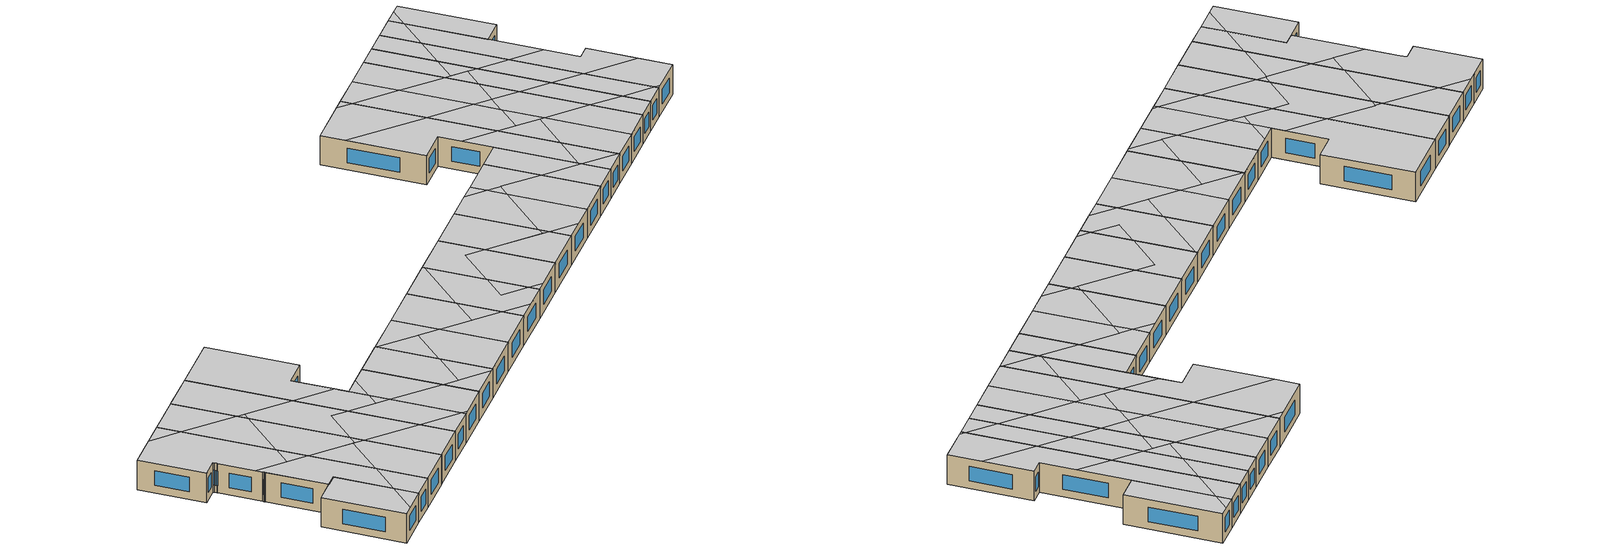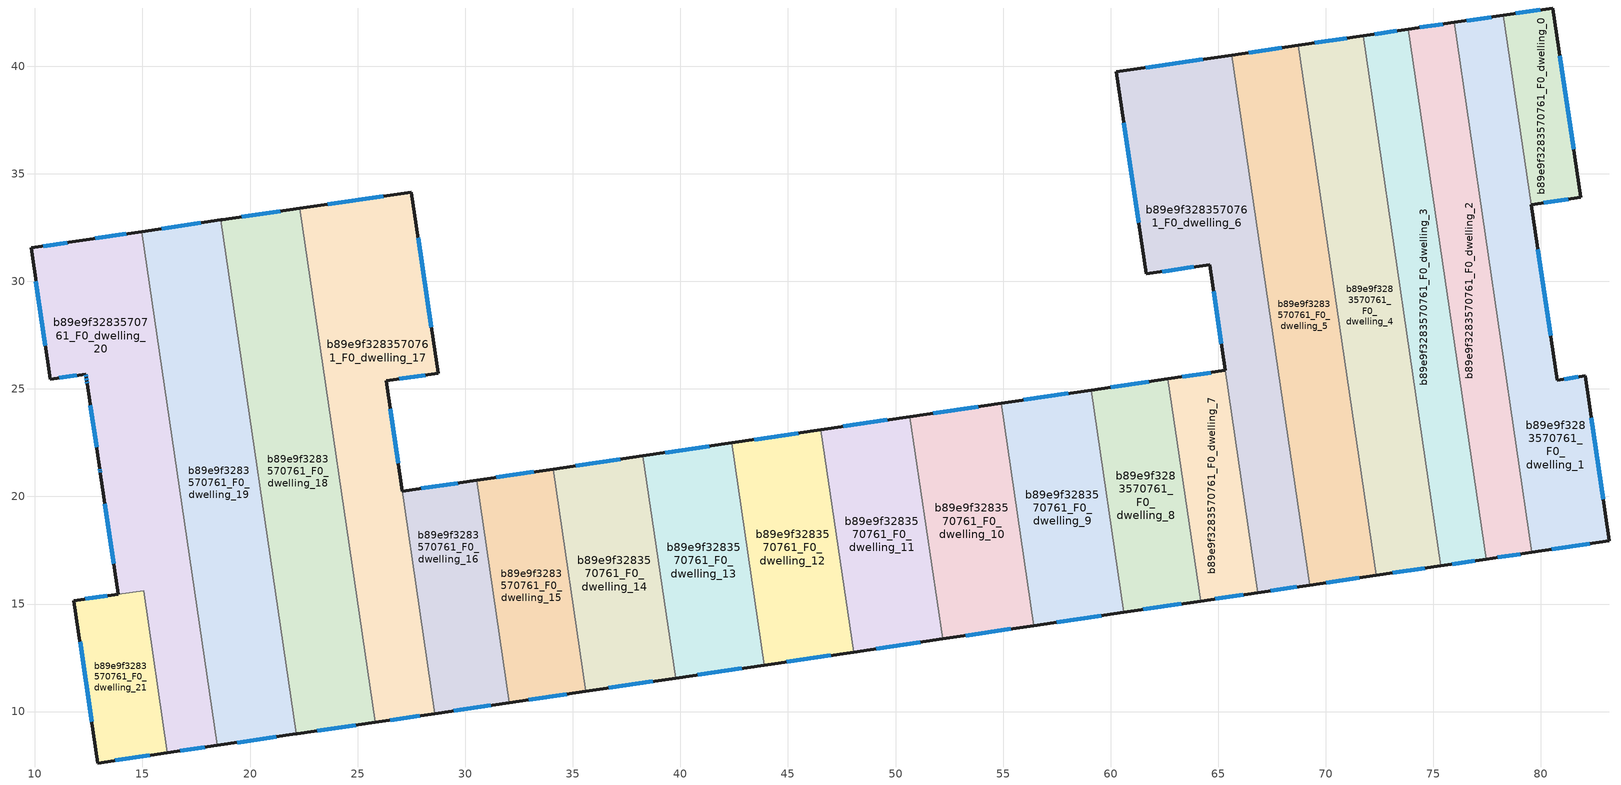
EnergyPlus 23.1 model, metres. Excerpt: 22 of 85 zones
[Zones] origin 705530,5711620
b89e9f3283570761_F0_dwelling_0
 floor ground (EU_floor_Construction): 80.55,42.7 81.84,33.9 79.55,33.56 78.26,42.37 z0
 wall outside (EU_wall_Construction): 79.55,33.56 81.84,33.9 80.55,42.7 78.26,42.37 z0:3
 wall to b89e9f3283570761_F0_dwelling_1 (EU_wall_Construction): 78.26,42.37 79.55,33.56 z0:3
 window (EU_Window_Construction): 79.97,42.62 78.84,42.45 / 81.51,36.13 80.87,40.48 / 80.13,33.65 81.26,33.81 z0.76:2.24
 ceiling to b89e9f3283570761_F1_dwelling_0 (EU_floor_Construction): 81.84,33.9 80.55,42.7 79.68,42.57 78.46,40.95 79.55,33.56 z3
 ceiling to b89e9f3283570761_F1_dwelling_1 (EU_floor_Construction): 78.46,40.95 79.68,42.57 78.26,42.37 z3
b89e9f3283570761_F0_dwelling_1
 floor ground (EU_floor_Construction): 78.26,42.37 80.75,25.4 82.05,25.6 83.18,17.93 79.58,17.4 75.96,42.03 z0
 wall outside (EU_wall_Construction): 79.58,17.4 83.18,17.93 82.05,25.6 80.75,25.4 79.54,33.56 / 78.26,42.37 75.96,42.03 z0:3
 wall to b89e9f3283570761_F0_dwelling_2 (EU_wall_Construction): 75.96,42.03 79.58,17.4 z0:3
 window (EU_Window_Construction): 81.72,25.55 81.08,25.45 / 82.9,19.87 82.34,23.66 / 80.49,17.53 82.27,17.8 / 77.68,42.28 76.54,42.11 / 80.44,27.47 79.85,31.5 z0.76:2.24
 ceiling to b89e9f3283570761_F1_dwelling_2 (EU_floor_Construction): 82.73,20.98 82.05,25.6 80.75,25.4 80.27,28.66 77.64,30.63 78.6,24.07 z3
 ceiling to b89e9f3283570761_F1_dwelling_0 (EU_floor_Construction): 80.27,28.66 79.54,33.56 78.46,40.95 76.51,38.33 77.64,30.63 z3
 ceiling to b89e9f3283570761_F1_dwelling_4 (EU_floor_Construction): 83.18,17.93 82.73,20.98 78.6,24.07 79.52,17.79 79.97,17.46 z3
 ceiling adiabatic (EU_roof_Construction): 79.97,17.46 79.52,17.79 79.58,17.4 z3
 ceiling to b89e9f3283570761_F1_dwelling_1 (EU_floor_Construction): 76.51,38.33 78.46,40.95 78.26,42.37 75.96,42.03 z3
b89e9f3283570761_F0_dwelling_10
 floor ground (EU_floor_Construction): 54.91,24.33 56.43,14 52.19,13.38 50.67,23.71 z0
 wall outside (EU_wall_Construction): 54.91,24.33 50.67,23.71 / 52.19,13.38 56.43,14 z0:3
 wall to b89e9f3283570761_F0_dwelling_11 (EU_wall_Construction): 50.67,23.71 52.19,13.38 z0:3
 wall to b89e9f3283570761_F0_dwelling_9 (EU_wall_Construction): 56.43,14 54.91,24.33 z0:3
 window (EU_Window_Construction): 53.84,24.17 51.74,23.86 / 53.26,13.53 55.36,13.84 z0.76:2.24
 ceiling adiabatic (EU_roof_Construction): 55.62,16.34 56.01,16.86 54.91,24.33 50.67,23.71 51.28,19.59 z3
 ceiling to b89e9f3283570761_F1_dwelling_10 (EU_floor_Construction): 56.43,14 56.14,15.96 51.28,19.59 52.19,13.38 z3
 ceiling to b89e9f3283570761_F1_dwelling_8 (EU_floor_Construction): 56.14,15.96 56.01,16.86 55.62,16.34 z3
b89e9f3283570761_F0_dwelling_11
 floor ground (EU_floor_Construction): 50.67,23.71 52.19,13.38 48.05,12.77 46.53,23.1 z0
 wall outside (EU_wall_Construction): 50.67,23.71 46.53,23.1 / 48.05,12.77 52.19,13.38 z0:3
 wall to b89e9f3283570761_F0_dwelling_12 (EU_wall_Construction): 46.53,23.1 48.05,12.77 z0:3
 window (EU_Window_Construction): 49.62,23.55 47.58,23.25 / 49.1,12.92 51.14,13.22 z0.76:2.24
 ceiling to b89e9f3283570761_F1_dwelling_10 (EU_floor_Construction): 52.19,13.38 51.28,19.59 49.79,20.7 47.36,17.44 47.91,13.73 49.01,12.91 z3
 ceiling adiabatic (EU_roof_Construction): 52.19,13.38 50.67,23.71 46.53,23.1 47.36,17.44 49.79,20.7 51.28,19.59 52.19,13.38 49.01,12.91 47.91,13.73 48.05,12.77 z3
b89e9f3283570761_F0_dwelling_12
 floor ground (EU_floor_Construction): 46.53,23.1 48.05,12.77 43.89,12.16 42.38,22.49 z0
 wall outside (EU_wall_Construction): 46.53,23.1 42.38,22.49 / 43.89,12.16 48.05,12.77 z0:3
 wall to b89e9f3283570761_F0_dwelling_13 (EU_wall_Construction): 42.38,22.49 43.89,12.16 z0:3
 window (EU_Window_Construction): 45.48,22.95 43.43,22.64 / 44.95,12.31 47,12.61 z0.76:2.24
 ceiling to b89e9f3283570761_F1_dwelling_11 (EU_floor_Construction): 48.05,12.77 47.91,13.73 45.78,15.32 47.36,17.44 46.57,22.88 43.02,18.13 43.61,14.06 45.79,12.44 z3
 ceiling to b89e9f3283570761_F1_dwelling_10 (EU_floor_Construction): 47.91,13.73 47.36,17.44 45.78,15.32 z3
 ceiling to b89e9f3283570761_F1_dwelling_12 (EU_floor_Construction): 43.02,18.13 46.57,22.88 46.53,23.1 42.38,22.49 z3
 ceiling to b89e9f3283570761_F1_dwelling_13 (EU_floor_Construction): 45.79,12.44 43.61,14.06 43.89,12.16 z3
b89e9f3283570761_F0_dwelling_13
 floor ground (EU_floor_Construction): 42.38,22.49 43.89,12.16 39.78,11.55 38.26,21.88 z0
 wall outside (EU_wall_Construction): 42.38,22.49 38.26,21.88 / 39.78,11.55 43.89,12.16 z0:3
 wall to b89e9f3283570761_F0_dwelling_14 (EU_wall_Construction): 38.26,21.88 39.78,11.55 z0:3
 window (EU_Window_Construction): 41.34,22.34 39.3,22.04 / 40.82,11.71 42.85,12.01 z0.76:2.24
 ceiling to b89e9f3283570761_F1_dwelling_12 (EU_floor_Construction): 41.29,15.8 43.02,18.13 42.38,22.49 38.26,21.88 38.89,17.59 z3
 ceiling to b89e9f3283570761_F1_dwelling_13 (EU_floor_Construction): 43.89,12.16 43.61,14.06 38.89,17.59 39.78,11.55 z3
 ceiling to b89e9f3283570761_F1_dwelling_11 (EU_floor_Construction): 43.61,14.06 43.02,18.13 41.29,15.8 z3
b89e9f3283570761_F0_dwelling_14
 floor ground (EU_floor_Construction): 38.26,21.88 39.78,11.55 35.61,10.94 34.09,21.27 z0
 wall outside (EU_wall_Construction): 38.26,21.88 34.09,21.27 / 35.61,10.94 39.78,11.55 z0:3
 wall to b89e9f3283570761_F0_dwelling_15 (EU_wall_Construction): 34.09,21.27 35.61,10.94 z0:3
 window (EU_Window_Construction): 37.2,21.73 35.15,21.43 / 36.66,11.1 38.72,11.4 z0.76:2.24
 ceiling to b89e9f3283570761_F1_dwelling_13 (EU_floor_Construction): 39.78,11.55 38.89,17.59 37.27,18.8 34.92,15.66 35.61,10.94 z3
 ceiling to b89e9f3283570761_F1_dwelling_12 (EU_floor_Construction): 38.89,17.59 38.26,21.88 34.09,21.27 34.11,21.16 z3
 ceiling to b89e9f3283570761_F1_dwelling_15 (EU_floor_Construction): 34.92,15.66 37.27,18.8 34.11,21.16 z3
b89e9f3283570761_F0_dwelling_15
 floor ground (EU_floor_Construction): 34.09,21.27 35.61,10.94 32.06,10.42 30.54,20.75 z0
 wall outside (EU_wall_Construction): 34.09,21.27 30.54,20.75 / 32.06,10.42 35.61,10.94 z0:3
 wall to b89e9f3283570761_F0_dwelling_16 (EU_wall_Construction): 30.54,20.75 32.06,10.42 z0:3
 window (EU_Window_Construction): 33.19,21.14 31.44,20.88 / 32.95,10.55 34.71,10.81 z0.76:2.24
 ceiling to b89e9f3283570761_F1_dwelling_15 (EU_floor_Construction): 32.76,12.76 34.92,15.66 34.11,21.16 33.98,21.26 30.54,20.75 31.58,13.64 z3
 ceiling to b89e9f3283570761_F1_dwelling_17 (EU_floor_Construction): 35.26,10.89 31.58,13.64 32.05,10.42 z3
 ceiling to b89e9f3283570761_F1_dwelling_13 (EU_floor_Construction): 35.61,10.94 34.92,15.66 32.76,12.76 35.26,10.89 z3
b89e9f3283570761_F0_dwelling_16
 floor ground (EU_floor_Construction): 30.54,20.75 32.06,10.42 28.59,9.91 26.32,25.37 27.08,20.24 z0
 wall outside (EU_wall_Construction): 28.59,9.91 32.06,10.42 / 30.54,20.75 27.08,20.24 26.32,25.37 z0:3
 wall to b89e9f3283570761_F0_dwelling_17 (EU_wall_Construction): 26.32,25.37 28.59,9.91 z0:3
 window (EU_Window_Construction): 29.47,10.04 31.18,10.29 / 26.89,21.54 26.51,24.07 / 29.66,20.62 27.95,20.37 z0.76:2.24
 ceiling to b89e9f3283570761_F1_dwelling_17 (EU_floor_Construction): 32.05,10.42 31.58,13.64 27.61,16.6 28.53,10.3 28.97,9.97 z3
 ceiling to b89e9f3283570761_F1_dwelling_15 (EU_floor_Construction): 31.58,13.64 30.54,20.75 28.82,20.5 27.33,18.5 27.61,16.6 z3
 ceiling to b89e9f3283570761_F1_dwelling_16 (EU_floor_Construction): 27.33,18.5 28.82,20.5 27.08,20.24 26.89,21.49 z3
 ceiling adiabatic (EU_roof_Construction): 28.97,9.97 28.53,10.3 28.59,9.91 z3
b89e9f3283570761_F0_dwelling_17
 floor ground (EU_floor_Construction): 27.5,34.15 28.74,25.72 26.32,25.37 28.59,9.91 25.82,9.5 22.31,33.39 z0
 wall outside (EU_wall_Construction): 26.32,25.37 28.74,25.72 27.5,34.15 22.31,33.39 / 25.82,9.5 28.59,9.91 z0:3
 wall to b89e9f3283570761_F0_dwelling_18 (EU_wall_Construction): 22.31,33.39 25.82,9.5 z0:3
 window (EU_Window_Construction): 28.43,27.85 27.81,32.02 / 26.93,25.46 28.13,25.63 / 26.52,9.61 27.89,9.81 / 26.19,33.96 23.62,33.58 z0.76:2.24
 ceiling to b89e9f3283570761_F1_dwelling_14 (EU_floor_Construction): 26.89,21.49 26.32,25.37 28.74,25.72 27.5,34.15 22.31,33.39 23.71,23.87 z3
 ceiling to b89e9f3283570761_F1_dwelling_17 (EU_floor_Construction): 28.53,10.3 27.61,16.6 24.42,18.98 25.35,12.67 z3
 ceiling to b89e9f3283570761_F1_dwelling_16 (EU_floor_Construction): 26.52,17.42 27.33,18.5 26.89,21.49 23.71,23.87 24.42,18.98 z3
 ceiling to b89e9f3283570761_F1_dwelling_15 (EU_floor_Construction): 27.61,16.6 27.33,18.5 26.52,17.42 z3
 ceiling adiabatic (EU_roof_Construction): 28.59,9.91 28.53,10.3 25.35,12.67 25.82,9.5 z3
b89e9f3283570761_F0_dwelling_18
 floor ground (EU_floor_Construction): 22.31,33.39 25.82,9.5 22.2,8.97 22.16,8.96 18.65,32.85 18.7,32.86 z0
 wall outside (EU_wall_Construction): 22.31,33.39 18.7,32.86 18.65,32.85 / 22.16,8.96 22.2,8.97 25.82,9.5 z0:3
 wall to b89e9f3283570761_F0_dwelling_19 (EU_wall_Construction): 18.65,32.85 22.16,8.96 z0:3
 window (EU_Window_Construction): 21.39,33.25 19.61,32.99 / 23.12,9.11 24.9,9.37 z0.76:2.24
 ceiling to b89e9f3283570761_F1_dwelling_16 (EU_floor_Construction): 24.42,18.98 23.71,23.87 20.08,26.58 19.65,26 20.96,17.07 23.12,19.96 z3
 ceiling to b89e9f3283570761_F1_dwelling_14 (EU_floor_Construction): 23.71,23.87 22.31,33.39 18.68,32.85 18.65,32.85 19.51,27 z3
 ceiling to b89e9f3283570761_F1_dwelling_19 (EU_floor_Construction): 25.82,9.5 25.35,12.67 21.15,15.81 22.15,8.97 z3
 ceiling to b89e9f3283570761_F1_dwelling_18 (EU_floor_Construction): 19.65,26 20.08,26.57 19.51,27 z3
 ceiling to b89e9f3283570761_F1_dwelling_17 (EU_floor_Construction): 25.35,12.67 24.42,18.98 23.12,19.96 20.96,17.07 21.15,15.81 z3
b89e9f3283570761_F0_dwelling_19
 floor ground (EU_floor_Construction): 18.65,32.85 22.16,8.96 18.48,8.42 14.97,32.31 z0
 wall outside (EU_wall_Construction): 18.48,8.42 22.16,8.96 / 18.65,32.85 14.97,32.31 z0:3
 wall to b89e9f3283570761_F0_dwelling_20 (EU_wall_Construction): 14.97,32.31 18.48,8.42 z0:3
 window (EU_Window_Construction): 19.41,8.56 21.23,8.83 / 17.72,32.71 15.9,32.45 z0.76:2.24
 ceiling to b89e9f3283570761_F1_dwelling_19 (EU_floor_Construction): 22.15,8.97 21.15,15.81 20.35,16.41 17.81,13 18.48,8.43 z3
 ceiling to b89e9f3283570761_F1_dwelling_16 (EU_floor_Construction): 20.43,16.35 20.96,17.07 19.65,26 16.51,21.8 16.93,18.96 z3
 ceiling to b89e9f3283570761_F1_dwelling_18 (EU_floor_Construction): 16.51,21.8 19.65,26 19.51,27 15.29,30.15 z3
 ceiling to b89e9f3283570761_F1_dwelling_17 (EU_floor_Construction): 21.15,15.81 20.96,17.07 20.43,16.35 z3
 ceiling to b89e9f3283570761_F1_dwelling_20 (EU_floor_Construction): 17.81,13 20.35,16.4 16.93,18.96 z3
 ceiling to b89e9f3283570761_F1_dwelling_14 (EU_floor_Construction): 19.51,27 18.65,32.85 14.97,32.31 15.29,30.15 z3
b89e9f3283570761_F0_dwelling_2
 floor ground (EU_floor_Construction): 75.96,42.03 79.58,17.4 77.45,17.09 73.83,41.72 z0
 wall outside (EU_wall_Construction): 75.96,42.03 73.83,41.72 / 77.45,17.09 79.58,17.4 z0:3
 wall to b89e9f3283570761_F0_dwelling_3 (EU_wall_Construction): 73.83,41.72 77.45,17.09 z0:3
 window (EU_Window_Construction): 75.42,41.95 74.37,41.8 / 77.99,17.17 79.04,17.32 z0.76:2.24
 ceiling to b89e9f3283570761_F1_dwelling_4 (EU_floor_Construction): 79.52,17.79 78.6,24.07 76.16,25.89 77.08,19.62 z3
 ceiling adiabatic (EU_roof_Construction): 79.58,17.4 79.52,17.79 77.08,19.62 77.45,17.09 z3; 78.6,24.07 77.64,30.63 75.19,32.45 76.16,25.89 z3
 ceiling to b89e9f3283570761_F1_dwelling_0 (EU_floor_Construction): 77.64,30.63 76.51,38.33 74.69,35.89 75.19,32.45 z3
 ceiling to b89e9f3283570761_F1_dwelling_1 (EU_floor_Construction): 74.69,35.89 76.51,38.33 75.96,42.03 73.83,41.72 z3
b89e9f3283570761_F0_dwelling_20
 floor ground (EU_floor_Construction): 14.97,32.31 18.48,8.42 16.16,8.08 15.05,15.62 13.87,15.45 13.04,21.08 13.04,21.1 13.03,21.18 13.01,21.29 12.43,25.24 12.41,25.35 12.39,25.53 12.36,25.68 10.72,25.45 9.82,31.55 12.07,31.89 z0
 wall outside (EU_wall_Construction): 14.97,32.31 12.07,31.89 9.82,31.55 10.72,25.45 12.36,25.68 12.39,25.53 12.41,25.35 12.43,25.24 13.01,21.29 13.03,21.18 13.04,21.1 13.04,21.08 13.88,15.46 / 16.16,8.08 18.48,8.42 z0:3
 wall to b89e9f3283570761_F0_dwelling_21 (EU_wall_Construction): 13.88,15.45 15.05,15.62 16.16,8.08 z0:3
 window (EU_Window_Construction): 13.25,19.66 13.67,16.88 / 13.03,21.16 13.04,21.12 / 13.02,21.26 13.02,21.21 / 12.58,24.24 12.87,22.29 / 12.42,25.32 12.42,25.27 / 12.39,25.49 12.41,25.4 / 12.37,25.65 12.38,25.57 / 11.13,25.51 11.95,25.62 / 10.05,30.01 10.49,26.99 / 11.5,31.8 10.39,31.63 / 14.24,32.2 12.8,31.99 / 16.74,8.17 17.89,8.34 z0.76:2.24
 ceiling to b89e9f3283570761_F1_dwelling_18 (EU_floor_Construction): 15.3,20.17 16.51,21.8 15.29,30.15 12.82,32 12.07,31.89 9.82,31.55 10.72,25.45 12.36,25.68 12.39,25.52 12.41,25.35 12.43,25.24 12.91,21.96 z3
 ceiling to b89e9f3283570761_F1_dwelling_20 (EU_floor_Construction): 15.83,10.34 17.81,13 16.93,18.96 12.91,21.96 13.01,21.29 13.03,21.18 13.04,21.12 13.88,15.46 15.05,15.62 z3
 ceiling adiabatic (EU_roof_Construction): 15.29,30.15 14.97,32.31 12.82,32 z3
 ceiling to b89e9f3283570761_F1_dwelling_16 (EU_floor_Construction): 16.93,18.96 16.51,21.8 15.3,20.18 z3
 ceiling to b89e9f3283570761_F1_dwelling_19 (EU_floor_Construction): 18.48,8.43 17.81,13 15.83,10.34 16.16,8.08 z3
b89e9f3283570761_F0_dwelling_21
 floor ground (EU_floor_Construction): 15.05,15.62 16.16,8.08 12.93,7.61 11.82,15.16 13.88,15.45 z0
 wall outside (EU_wall_Construction): 13.88,15.45 11.82,15.16 12.93,7.61 16.16,8.08 z0:3
 window (EU_Window_Construction): 12.1,13.25 12.65,9.52 / 13.36,15.38 12.34,15.23 / 13.75,7.73 15.34,7.96 z0.76:2.24
 ceiling to b89e9f3283570761_F1_dwelling_20 (EU_floor_Construction): 13.89,7.75 15.83,10.34 15.05,15.62 13.88,15.45 11.82,15.16 12.93,7.61 z3
 ceiling to b89e9f3283570761_F1_dwelling_19 (EU_floor_Construction): 16.16,8.08 15.83,10.34 13.89,7.75 z3
b89e9f3283570761_F0_dwelling_3
 floor ground (EU_floor_Construction): 73.83,41.72 77.45,17.09 75.35,16.78 71.73,41.41 z0
 wall outside (EU_wall_Construction): 73.83,41.72 71.73,41.41 / 75.35,16.78 77.45,17.09 z0:3
 wall to b89e9f3283570761_F0_dwelling_4 (EU_wall_Construction): 71.73,41.41 75.35,16.78 z0:3
 window (EU_Window_Construction): 73.3,41.64 72.26,41.49 / 75.88,16.86 76.92,17.01 z0.76:2.24
 ceiling to b89e9f3283570761_F1_dwelling_6 (EU_floor_Construction): 77.45,17.09 77.08,19.62 74.67,21.42 75.35,16.78 z3
 ceiling to b89e9f3283570761_F1_dwelling_3 (EU_floor_Construction): 73.22,31.28 74.49,32.98 72.78,34.25 z3
 ceiling to b89e9f3283570761_F1_dwelling_0 (EU_floor_Construction): 75.19,32.45 74.69,35.89 73.22,33.92 z3
 ceiling to b89e9f3283570761_F1_dwelling_1 (EU_floor_Construction): 73.22,33.92 74.69,35.89 73.83,41.72 71.73,41.41 72.78,34.25 z3
 ceiling to b89e9f3283570761_F1_dwelling_2 (EU_floor_Construction): 76.15,25.9 75.19,32.45 74.49,32.98 73.22,31.28 73.75,27.7 z3
 ceiling adiabatic (EU_roof_Construction): 77.08,19.62 76.16,25.89 73.75,27.69 74.67,21.42 z3
b89e9f3283570761_F0_dwelling_4
 floor ground (EU_floor_Construction): 71.73,41.41 75.35,16.78 72.34,16.34 68.73,40.97 z0
 wall outside (EU_wall_Construction): 72.34,16.34 75.35,16.78 / 71.73,41.41 68.73,40.97 z0:3
 wall to b89e9f3283570761_F0_dwelling_5 (EU_wall_Construction): 68.73,40.97 72.34,16.34 z0:3
 window (EU_Window_Construction): 73.1,16.45 74.59,16.67 / 70.97,41.3 69.49,41.08 z0.76:2.24
 ceiling to b89e9f3283570761_F1_dwelling_1 (EU_floor_Construction): 72.78,34.25 71.73,41.41 68.73,40.97 69.33,36.82 z3
 ceiling to b89e9f3283570761_F1_dwelling_6 (EU_floor_Construction): 75.35,16.78 74.67,21.42 71.22,23.99 72.34,16.34 z3
 ceiling adiabatic (EU_roof_Construction): 74.67,21.42 73.75,27.69 71.69,29.23 70.65,27.84 71.22,23.99 z3; 73.75,27.69 73.22,31.28 71.69,29.23 z3
 ceiling to b89e9f3283570761_F1_dwelling_3 (EU_floor_Construction): 71.69,29.23 73.22,31.28 72.78,34.25 69.33,36.82 70.3,30.27 z3
 ceiling to b89e9f3283570761_F1_dwelling_5 (EU_floor_Construction): 70.65,27.84 71.68,29.22 70.33,30.24 70.3,30.26 z3
b89e9f3283570761_F0_dwelling_5
 floor ground (EU_floor_Construction): 68.73,40.97 72.34,16.34 69.25,15.88 65.63,40.51 z0
 wall outside (EU_wall_Construction): 69.25,15.88 72.34,16.34 / 68.73,40.97 65.63,40.51 z0:3
 wall to b89e9f3283570761_F0_dwelling_6 (EU_wall_Construction): 65.63,40.51 69.25,15.88 z0:3
 window (EU_Window_Construction): 70.03,16 71.56,16.22 / 67.94,40.85 66.41,40.63 z0.76:2.24
 ceiling to b89e9f3283570761_F1_dwelling_5 (EU_floor_Construction): 69.01,25.64 70.65,27.84 70.3,30.27 66.74,32.92 67.67,26.65 z3
 ceiling adiabatic (EU_roof_Construction): 70.3,30.27 69.33,36.82 65.78,39.48 66.74,32.92 z3; 71.22,23.99 70.65,27.84 69.01,25.64 z3
 ceiling to b89e9f3283570761_F1_dwelling_8 (EU_floor_Construction): 69.39,15.9 69.23,16.02 69.25,15.88 z3
 ceiling to b89e9f3283570761_F1_dwelling_7 (EU_floor_Construction): 68.47,21.14 70.82,24.29 67.67,26.65 z3
 ceiling to b89e9f3283570761_F1_dwelling_6 (EU_floor_Construction): 72.34,16.34 71.22,23.99 70.82,24.29 68.47,21.14 69.23,16.02 69.39,15.9 z3
 ceiling to b89e9f3283570761_F1_dwelling_1 (EU_floor_Construction): 69.33,36.82 68.73,40.97 65.63,40.51 65.78,39.48 z3
b89e9f3283570761_F0_dwelling_6
 floor ground (EU_floor_Construction): 65.63,40.51 69.25,15.88 66.84,15.53 64.6,30.77 61.65,30.34 60.27,39.73 z0
 wall outside (EU_wall_Construction): 66.84,15.53 69.25,15.88 / 65.63,40.51 60.27,39.73 61.65,30.34 64.6,30.77 65.32,25.86 z0:3
 wall to b89e9f3283570761_F0_dwelling_7 (EU_wall_Construction): 65.32,25.86 66.84,15.53 z0:3
 window (EU_Window_Construction): 67.45,15.62 68.64,15.79 / 62.4,30.45 63.85,30.66 / 60.62,37.36 61.3,32.72 / 64.27,40.32 61.62,39.93 / 64.78,29.53 65.14,27.1 z0.76:2.24
 ceiling to b89e9f3283570761_F1_dwelling_3 (EU_floor_Construction): 66.74,32.92 65.78,39.48 64.59,40.36 60.27,39.73 60.6,37.51 z3
 ceiling to b89e9f3283570761_F1_dwelling_5 (EU_floor_Construction): 67.67,26.65 66.74,32.92 60.6,37.51 61.65,30.34 64.6,30.77 64.91,28.71 z3
 ceiling to b89e9f3283570761_F1_dwelling_7 (EU_floor_Construction): 66.42,18.39 68.47,21.14 67.67,26.65 64.91,28.71 z3
 ceiling to b89e9f3283570761_F1_dwelling_8 (EU_floor_Construction): 69.25,15.88 69.23,16.02 66.47,18.08 66.84,15.53 z3
 ceiling to b89e9f3283570761_F1_dwelling_1 (EU_floor_Construction): 65.78,39.48 65.63,40.51 64.59,40.36 z3
 ceiling to b89e9f3283570761_F1_dwelling_6 (EU_floor_Construction): 69.23,16.02 68.47,21.14 66.42,18.39 66.47,18.08 z3
b89e9f3283570761_F0_dwelling_7
 floor ground (EU_floor_Construction): 65.33,25.86 66.84,15.53 64.18,15.14 62.66,25.47 z0
 wall outside (EU_wall_Construction): 65.33,25.86 62.66,25.47 / 64.18,15.14 66.84,15.53 z0:3
 wall to b89e9f3283570761_F0_dwelling_8 (EU_wall_Construction): 62.66,25.47 64.18,15.14 z0:3
 window (EU_Window_Construction): 64.65,25.76 63.33,25.57 / 64.85,15.24 66.17,15.43 z0.76:2.24
 ceiling to b89e9f3283570761_F1_dwelling_7 (EU_floor_Construction): 66.29,18.22 66.42,18.39 65.33,25.86 62.66,25.47 63.41,20.37 z3
 ceiling to b89e9f3283570761_F1_dwelling_8 (EU_floor_Construction): 66.84,15.53 66.47,18.08 63.41,20.37 64.18,15.14 z3
 ceiling to b89e9f3283570761_F1_dwelling_6 (EU_floor_Construction): 66.47,18.08 66.42,18.39 66.29,18.22 z3
b89e9f3283570761_F0_dwelling_8
 floor ground (EU_floor_Construction): 62.66,25.47 64.18,15.14 60.61,14.61 59.09,24.94 z0
 wall outside (EU_wall_Construction): 62.66,25.47 59.09,24.94 / 60.61,14.61 64.18,15.14 z0:3
 wall to b89e9f3283570761_F0_dwelling_9 (EU_wall_Construction): 59.09,24.94 60.61,14.61 z0:3
 window (EU_Window_Construction): 61.76,25.33 59.99,25.08 / 61.51,14.75 63.28,15 z0.76:2.24
 ceiling to b89e9f3283570761_F1_dwelling_8 (EU_floor_Construction): 64.18,15.14 63.41,20.37 60.33,22.66 59.57,21.64 60.61,14.61 z3
 ceiling to b89e9f3283570761_F1_dwelling_7 (EU_floor_Construction): 63.41,20.37 62.66,25.47 59.09,24.94 59.31,23.43 z3
 ceiling to b89e9f3283570761_F1_dwelling_9 (EU_floor_Construction): 59.57,21.64 60.33,22.66 59.31,23.43 z3
b89e9f3283570761_F0_dwelling_9
 floor ground (EU_floor_Construction): 59.09,24.94 60.61,14.61 56.43,14 54.91,24.33 z0
 wall outside (EU_wall_Construction): 59.09,24.94 54.91,24.33 / 56.43,14 60.61,14.61 z0:3
 window (EU_Window_Construction): 58.03,24.79 55.97,24.48 / 57.48,14.15 59.55,14.46 z0.76:2.24
 ceiling to b89e9f3283570761_F1_dwelling_8 (EU_floor_Construction): 60.61,14.61 59.57,21.64 56.01,16.86 56.14,15.96 58.38,14.29 z3
 ceiling to b89e9f3283570761_F1_dwelling_7 (EU_floor_Construction): 59.31,23.43 59.09,24.94 57.58,24.72 z3
 ceiling adiabatic (EU_roof_Construction): 58.38,14.29 56.14,15.96 56.01,16.86 59.57,21.64 59.31,23.43 57.58,24.72 54.91,24.33 56.43,14 z3
[Building]
EU S2 Campaign: North Axis=0; Terrain=City; Solar Distribution=FullExterior
[Site:Location]
London: Latitude=51.5; Longitude=-0.5; Time Zone=0; Elevation=25
[SizingPeriod:WeatherFileDays]
AnnualSizingPeriod: Begin Month=1; Begin Day of Month=1; End Month=12; End Day of Month=31; Day of Week for Start Day=Monday; Use Weather File Daylight Saving Period=No; Use Weather File Rain and Snow Indicators=No
[MATERIAL]
EU_InternalMass_Material: Roughness=MediumRough; Thickness=0.1; Conductivity=1; Density=1800; Specific Heat=900; Thermal Absorptance=0.9; Solar Absorptance=0.7; Visible Absorptance=0.7
[MATERIAL:NOMASS] Roughness=MediumRough; Thermal Absorptance=0.9; Solar Absorptance=0.7; Visible Absorptance=0.7
Name | Thermal Resistance
EU_wall_NoMass | 0.655885
EU_roof_NoMass | 2.70553
EU_floor_NoMass | 2.16442
[WINDOWMATERIAL:SIMPLEGLAZINGSYSTEM]
EU_Window_SimpleGlazing: UFactor=2.91071; Solar Heat Gain Coefficient=0.76; Visible Transmittance=0.76
[CONSTRUCTION]
EU_wall_Construction: EU_wall_NoMass
EU_roof_Construction: EU_roof_NoMass
EU_floor_Construction: EU_floor_NoMass
EU_Window_Construction: EU_Window_SimpleGlazing
EU_InternalMass_Construction: EU_InternalMass_Material
[ZONE] Type=1; Multiplier=1; Ceiling Height=autocalculate; Floor Area=autocalculate; Part of Total Floor Area=Yes
Name | Volume
b89e9f3283570761_F0_dwelling_0 | 61.8113
b89e9f3283570761_F0_dwelling_1 | 203.884
b89e9f3283570761_F0_dwelling_10 | 134.236
b89e9f3283570761_F0_dwelling_11 | 130.966
b89e9f3283570761_F0_dwelling_12 | 131.638
b89e9f3283570761_F0_dwelling_13 | 130.442
b89e9f3283570761_F0_dwelling_14 | 131.834
b89e9f3283570761_F0_dwelling_15 | 112.622
b89e9f3283570761_F0_dwelling_16 | 109.731
b89e9f3283570761_F0_dwelling_17 | 265.607
b89e9f3283570761_F0_dwelling_18 | 267.991
b89e9f3283570761_F0_dwelling_19 | 269.124
b89e9f3283570761_F0_dwelling_2 | 160.885
b89e9f3283570761_F0_dwelling_20 | 259.904
b89e9f3283570761_F0_dwelling_21 | 74.6404
b89e9f3283570761_F0_dwelling_3 | 158.362
b89e9f3283570761_F0_dwelling_4 | 226.992
b89e9f3283570761_F0_dwelling_5 | 233.793
b89e9f3283570761_F0_dwelling_6 | 266.62
b89e9f3283570761_F0_dwelling_7 | 84.3508
b89e9f3283570761_F0_dwelling_8 | 113.066
b89e9f3283570761_F0_dwelling_9 | 132.302
[INTERNALMASS] Construction=EU_InternalMass_Construction
Name | Zone or ZoneList | Surface Area
b89e9f3283570761_F0_dwelling_0_EU_InternalMass | b89e9f3283570761_F0_dwelling_0 | 20.6039
b89e9f3283570761_F0_dwelling_1_EU_InternalMass | b89e9f3283570761_F0_dwelling_1 | 67.926
b89e9f3283570761_F0_dwelling_2_EU_InternalMass | b89e9f3283570761_F0_dwelling_2 | 53.6282
b89e9f3283570761_F0_dwelling_3_EU_InternalMass | b89e9f3283570761_F0_dwelling_3 | 52.7873
b89e9f3283570761_F0_dwelling_4_EU_InternalMass | b89e9f3283570761_F0_dwelling_4 | 75.6558
b89e9f3283570761_F0_dwelling_5_EU_InternalMass | b89e9f3283570761_F0_dwelling_5 | 77.9358
b89e9f3283570761_F0_dwelling_6_EU_InternalMass | b89e9f3283570761_F0_dwelling_6 | 88.8522
b89e9f3283570761_F0_dwelling_7_EU_InternalMass | b89e9f3283570761_F0_dwelling_7 | 28.1171
b89e9f3283570761_F0_dwelling_8_EU_InternalMass | b89e9f3283570761_F0_dwelling_8 | 37.6888
b89e9f3283570761_F0_dwelling_9_EU_InternalMass | b89e9f3283570761_F0_dwelling_9 | 44.1005
b89e9f3283570761_F0_dwelling_10_EU_InternalMass | b89e9f3283570761_F0_dwelling_10 | 44.7457
b89e9f3283570761_F0_dwelling_11_EU_InternalMass | b89e9f3283570761_F0_dwelling_11 | 43.6553
b89e9f3283570761_F0_dwelling_12_EU_InternalMass | b89e9f3283570761_F0_dwelling_12 | 43.8796
b89e9f3283570761_F0_dwelling_13_EU_InternalMass | b89e9f3283570761_F0_dwelling_13 | 43.4808
b89e9f3283570761_F0_dwelling_14_EU_InternalMass | b89e9f3283570761_F0_dwelling_14 | 43.9445
b89e9f3283570761_F0_dwelling_15_EU_InternalMass | b89e9f3283570761_F0_dwelling_15 | 37.5404
b89e9f3283570761_F0_dwelling_16_EU_InternalMass | b89e9f3283570761_F0_dwelling_16 | 36.5773
b89e9f3283570761_F0_dwelling_17_EU_InternalMass | b89e9f3283570761_F0_dwelling_17 | 88.5327
b89e9f3283570761_F0_dwelling_18_EU_InternalMass | b89e9f3283570761_F0_dwelling_18 | 89.3181
b89e9f3283570761_F0_dwelling_19_EU_InternalMass | b89e9f3283570761_F0_dwelling_19 | 89.7121
b89e9f3283570761_F0_dwelling_20_EU_InternalMass | b89e9f3283570761_F0_dwelling_20 | 86.6383
b89e9f3283570761_F0_dwelling_21_EU_InternalMass | b89e9f3283570761_F0_dwelling_21 | 24.8846
[OTHEREQUIPMENT] Fuel Type=Electricity; Design Level Calculation Method=Watts/Area; Power per Zone Floor Area=1; Fraction Latent=0; Fraction Radiant=0; Fraction Lost=0; Carbon Dioxide Generation Rate=0; EndUse Subcategory=EU_Step8_InternalGains
Name | Zone or ZoneList or Space or SpaceList | Schedule
EU_Step8_InternalGain_b89e9f3283570761_F0_dwelling_0_f000 | b89e9f3283570761_F0_dwelling_0 | EU_Step8_GainSchedule_b89e9f3283570761_F0_dwelling_0_f000
EU_Step8_InternalGain_b89e9f3283570761_F0_dwelling_1_f000 | b89e9f3283570761_F0_dwelling_1 | EU_Step8_GainSchedule_b89e9f3283570761_F0_dwelling_1_f000
EU_Step8_InternalGain_b89e9f3283570761_F0_dwelling_2_f000 | b89e9f3283570761_F0_dwelling_2 | EU_Step8_GainSchedule_b89e9f3283570761_F0_dwelling_2_f000
EU_Step8_InternalGain_b89e9f3283570761_F0_dwelling_3_f000 | b89e9f3283570761_F0_dwelling_3 | EU_Step8_GainSchedule_b89e9f3283570761_F0_dwelling_3_f000
EU_Step8_InternalGain_b89e9f3283570761_F0_dwelling_4_f000 | b89e9f3283570761_F0_dwelling_4 | EU_Step8_GainSchedule_b89e9f3283570761_F0_dwelling_4_f000
EU_Step8_InternalGain_b89e9f3283570761_F0_dwelling_5_f000 | b89e9f3283570761_F0_dwelling_5 | EU_Step8_GainSchedule_b89e9f3283570761_F0_dwelling_5_f000
EU_Step8_InternalGain_b89e9f3283570761_F0_dwelling_6_f000 | b89e9f3283570761_F0_dwelling_6 | EU_Step8_GainSchedule_b89e9f3283570761_F0_dwelling_6_f000
EU_Step8_InternalGain_b89e9f3283570761_F0_dwelling_7_f000 | b89e9f3283570761_F0_dwelling_7 | EU_Step8_GainSchedule_b89e9f3283570761_F0_dwelling_7_f000
EU_Step8_InternalGain_b89e9f3283570761_F0_dwelling_8_f000 | b89e9f3283570761_F0_dwelling_8 | EU_Step8_GainSchedule_b89e9f3283570761_F0_dwelling_8_f000
EU_Step8_InternalGain_b89e9f3283570761_F0_dwelling_9_f000 | b89e9f3283570761_F0_dwelling_9 | EU_Step8_GainSchedule_b89e9f3283570761_F0_dwelling_9_f000
EU_Step8_InternalGain_b89e9f3283570761_F0_dwelling_10_f000 | b89e9f3283570761_F0_dwelling_10 | EU_Step8_GainSchedule_b89e9f3283570761_F0_dwelling_10_f000
EU_Step8_InternalGain_b89e9f3283570761_F0_dwelling_11_f000 | b89e9f3283570761_F0_dwelling_11 | EU_Step8_GainSchedule_b89e9f3283570761_F0_dwelling_11_f000
EU_Step8_InternalGain_b89e9f3283570761_F0_dwelling_12_f000 | b89e9f3283570761_F0_dwelling_12 | EU_Step8_GainSchedule_b89e9f3283570761_F0_dwelling_12_f000
EU_Step8_InternalGain_b89e9f3283570761_F0_dwelling_13_f000 | b89e9f3283570761_F0_dwelling_13 | EU_Step8_GainSchedule_b89e9f3283570761_F0_dwelling_13_f000
EU_Step8_InternalGain_b89e9f3283570761_F0_dwelling_14_f000 | b89e9f3283570761_F0_dwelling_14 | EU_Step8_GainSchedule_b89e9f3283570761_F0_dwelling_14_f000
EU_Step8_InternalGain_b89e9f3283570761_F0_dwelling_15_f000 | b89e9f3283570761_F0_dwelling_15 | EU_Step8_GainSchedule_b89e9f3283570761_F0_dwelling_15_f000
EU_Step8_InternalGain_b89e9f3283570761_F0_dwelling_16_f000 | b89e9f3283570761_F0_dwelling_16 | EU_Step8_GainSchedule_b89e9f3283570761_F0_dwelling_16_f000
EU_Step8_InternalGain_b89e9f3283570761_F0_dwelling_17_f000 | b89e9f3283570761_F0_dwelling_17 | EU_Step8_GainSchedule_b89e9f3283570761_F0_dwelling_17_f000
EU_Step8_InternalGain_b89e9f3283570761_F0_dwelling_18_f000 | b89e9f3283570761_F0_dwelling_18 | EU_Step8_GainSchedule_b89e9f3283570761_F0_dwelling_18_f000
EU_Step8_InternalGain_b89e9f3283570761_F0_dwelling_19_f000 | b89e9f3283570761_F0_dwelling_19 | EU_Step8_GainSchedule_b89e9f3283570761_F0_dwelling_19_f000
EU_Step8_InternalGain_b89e9f3283570761_F0_dwelling_20_f000 | b89e9f3283570761_F0_dwelling_20 | EU_Step8_GainSchedule_b89e9f3283570761_F0_dwelling_20_f000
EU_Step8_InternalGain_b89e9f3283570761_F0_dwelling_21_f000 | b89e9f3283570761_F0_dwelling_21 | EU_Step8_GainSchedule_b89e9f3283570761_F0_dwelling_21_f000
[ZONEVENTILATION:DESIGNFLOWRATE] Schedule=EU_AlwaysOn; Design Flow Rate Calculation Method=AirChanges/Hour; Air Changes per Hour=0.462017; Ventilation Type=Natural; Fan Pressure Rise=0; Fan Total Efficiency=1; Constant Term Coefficient=1; Temperature Term Coefficient=0; Velocity Term Coefficient=0; Velocity Squared Term Coefficient=0; Minimum Indoor Temperature=-100; Maximum Indoor Temperature=100; Delta Temperature=-100; Minimum Outdoor Temperature=-100; Maximum Outdoor Temperature=100; Maximum Wind Speed=40
Name | Zone or ZoneList or Space or SpaceList
EU_ConstantAir_b89e9f3283570761_F0_dwelling_0 | b89e9f3283570761_F0_dwelling_0
EU_ConstantAir_b89e9f3283570761_F0_dwelling_1 | b89e9f3283570761_F0_dwelling_1
EU_ConstantAir_b89e9f3283570761_F0_dwelling_2 | b89e9f3283570761_F0_dwelling_2
EU_ConstantAir_b89e9f3283570761_F0_dwelling_3 | b89e9f3283570761_F0_dwelling_3
EU_ConstantAir_b89e9f3283570761_F0_dwelling_4 | b89e9f3283570761_F0_dwelling_4
EU_ConstantAir_b89e9f3283570761_F0_dwelling_5 | b89e9f3283570761_F0_dwelling_5
EU_ConstantAir_b89e9f3283570761_F0_dwelling_6 | b89e9f3283570761_F0_dwelling_6
EU_ConstantAir_b89e9f3283570761_F0_dwelling_7 | b89e9f3283570761_F0_dwelling_7
EU_ConstantAir_b89e9f3283570761_F0_dwelling_8 | b89e9f3283570761_F0_dwelling_8
EU_ConstantAir_b89e9f3283570761_F0_dwelling_9 | b89e9f3283570761_F0_dwelling_9
EU_ConstantAir_b89e9f3283570761_F0_dwelling_10 | b89e9f3283570761_F0_dwelling_10
EU_ConstantAir_b89e9f3283570761_F0_dwelling_11 | b89e9f3283570761_F0_dwelling_11
EU_ConstantAir_b89e9f3283570761_F0_dwelling_12 | b89e9f3283570761_F0_dwelling_12
EU_ConstantAir_b89e9f3283570761_F0_dwelling_13 | b89e9f3283570761_F0_dwelling_13
EU_ConstantAir_b89e9f3283570761_F0_dwelling_14 | b89e9f3283570761_F0_dwelling_14
EU_ConstantAir_b89e9f3283570761_F0_dwelling_15 | b89e9f3283570761_F0_dwelling_15
EU_ConstantAir_b89e9f3283570761_F0_dwelling_16 | b89e9f3283570761_F0_dwelling_16
EU_ConstantAir_b89e9f3283570761_F0_dwelling_17 | b89e9f3283570761_F0_dwelling_17
EU_ConstantAir_b89e9f3283570761_F0_dwelling_18 | b89e9f3283570761_F0_dwelling_18
EU_ConstantAir_b89e9f3283570761_F0_dwelling_19 | b89e9f3283570761_F0_dwelling_19
EU_ConstantAir_b89e9f3283570761_F0_dwelling_20 | b89e9f3283570761_F0_dwelling_20
EU_ConstantAir_b89e9f3283570761_F0_dwelling_21 | b89e9f3283570761_F0_dwelling_21
[HVACTEMPLATE:THERMOSTAT] Constant Heating Setpoint=20; Constant Cooling Setpoint=50
EU_HeatOnly_b89e9f3283570761_F0_dwelling_0; EU_HeatOnly_b89e9f3283570761_F0_dwelling_1; EU_HeatOnly_b89e9f3283570761_F0_dwelling_2; EU_HeatOnly_b89e9f3283570761_F0_dwelling_3; EU_HeatOnly_b89e9f3283570761_F0_dwelling_4; EU_HeatOnly_b89e9f3283570761_F0_dwelling_5; EU_HeatOnly_b89e9f3283570761_F0_dwelling_6; EU_HeatOnly_b89e9f3283570761_F0_dwelling_7; EU_HeatOnly_b89e9f3283570761_F0_dwelling_8; EU_HeatOnly_b89e9f3283570761_F0_dwelling_9; EU_HeatOnly_b89e9f3283570761_F0_dwelling_10; EU_HeatOnly_b89e9f3283570761_F0_dwelling_11; EU_HeatOnly_b89e9f3283570761_F0_dwelling_12; EU_HeatOnly_b89e9f3283570761_F0_dwelling_13; EU_HeatOnly_b89e9f3283570761_F0_dwelling_14; EU_HeatOnly_b89e9f3283570761_F0_dwelling_15; EU_HeatOnly_b89e9f3283570761_F0_dwelling_16; EU_HeatOnly_b89e9f3283570761_F0_dwelling_17; EU_HeatOnly_b89e9f3283570761_F0_dwelling_18; EU_HeatOnly_b89e9f3283570761_F0_dwelling_19; EU_HeatOnly_b89e9f3283570761_F0_dwelling_20; EU_HeatOnly_b89e9f3283570761_F0_dwelling_21; EU_HeatOnly_b89e9f3283570761_F1_dwelling_0; EU_HeatOnly_b89e9f3283570761_F1_dwelling_1; EU_HeatOnly_b89e9f3283570761_F1_dwelling_2; EU_HeatOnly_b89e9f3283570761_F1_dwelling_3; EU_HeatOnly_b89e9f3283570761_F1_dwelling_4; EU_HeatOnly_b89e9f3283570761_F1_dwelling_5; EU_HeatOnly_b89e9f3283570761_F1_dwelling_6; EU_HeatOnly_b89e9f3283570761_F1_dwelling_7; EU_HeatOnly_b89e9f3283570761_F1_dwelling_8; EU_HeatOnly_b89e9f3283570761_F1_dwelling_9; EU_HeatOnly_b89e9f3283570761_F1_dwelling_10; EU_HeatOnly_b89e9f3283570761_F1_dwelling_11; EU_HeatOnly_b89e9f3283570761_F1_dwelling_12; EU_HeatOnly_b89e9f3283570761_F1_dwelling_13; EU_HeatOnly_b89e9f3283570761_F1_dwelling_14; EU_HeatOnly_b89e9f3283570761_F1_dwelling_15; EU_HeatOnly_b89e9f3283570761_F1_dwelling_16; EU_HeatOnly_b89e9f3283570761_F1_dwelling_17; EU_HeatOnly_b89e9f3283570761_F1_dwelling_18; EU_HeatOnly_b89e9f3283570761_F1_dwelling_19; EU_HeatOnly_b89e9f3283570761_F1_dwelling_20; EU_HeatOnly_b89e9f3283570761_F2_dwelling_0; EU_HeatOnly_b89e9f3283570761_F2_dwelling_1; EU_HeatOnly_b89e9f3283570761_F2_dwelling_2; EU_HeatOnly_b89e9f3283570761_F2_dwelling_3; EU_HeatOnly_b89e9f3283570761_F2_dwelling_4; EU_HeatOnly_b89e9f3283570761_F2_dwelling_5; EU_HeatOnly_b89e9f3283570761_F2_dwelling_6; EU_HeatOnly_b89e9f3283570761_F2_dwelling_7; EU_HeatOnly_b89e9f3283570761_F2_dwelling_8; EU_HeatOnly_b89e9f3283570761_F2_dwelling_9; EU_HeatOnly_b89e9f3283570761_F2_dwelling_10; EU_HeatOnly_b89e9f3283570761_F2_dwelling_11; EU_HeatOnly_b89e9f3283570761_F2_dwelling_12; EU_HeatOnly_b89e9f3283570761_F2_dwelling_13; EU_HeatOnly_b89e9f3283570761_F2_dwelling_14; EU_HeatOnly_b89e9f3283570761_F2_dwelling_15; EU_HeatOnly_b89e9f3283570761_F2_dwelling_16; EU_HeatOnly_b89e9f3283570761_F2_dwelling_17; EU_HeatOnly_b89e9f3283570761_F2_dwelling_18; EU_HeatOnly_b89e9f3283570761_F2_dwelling_19; EU_HeatOnly_b89e9f3283570761_F2_dwelling_20; EU_HeatOnly_b89e9f3283570761_F3_dwelling_0; EU_HeatOnly_b89e9f3283570761_F3_dwelling_1; EU_HeatOnly_b89e9f3283570761_F3_dwelling_2; EU_HeatOnly_b89e9f3283570761_F3_dwelling_3; EU_HeatOnly_b89e9f3283570761_F3_dwelling_4; EU_HeatOnly_b89e9f3283570761_F3_dwelling_5; EU_HeatOnly_b89e9f3283570761_F3_dwelling_6; EU_HeatOnly_b89e9f3283570761_F3_dwelling_7; EU_HeatOnly_b89e9f3283570761_F3_dwelling_8; EU_HeatOnly_b89e9f3283570761_F3_dwelling_9; EU_HeatOnly_b89e9f3283570761_F3_dwelling_10; EU_HeatOnly_b89e9f3283570761_F3_dwelling_11; EU_HeatOnly_b89e9f3283570761_F3_dwelling_12; EU_HeatOnly_b89e9f3283570761_F3_dwelling_13; EU_HeatOnly_b89e9f3283570761_F3_dwelling_14; EU_HeatOnly_b89e9f3283570761_F3_dwelling_15; EU_HeatOnly_b89e9f3283570761_F3_dwelling_16; EU_HeatOnly_b89e9f3283570761_F3_dwelling_17; EU_HeatOnly_b89e9f3283570761_F3_dwelling_18; EU_HeatOnly_b89e9f3283570761_F3_dwelling_19; EU_HeatOnly_b89e9f3283570761_F3_dwelling_20
[HVACTEMPLATE:ZONE:IDEALLOADSAIRSYSTEM] System Availability Schedule=EU_AlwaysOn; Maximum Heating Supply Air Temperature=50; Minimum Cooling Supply Air Temperature=13; Maximum Heating Supply Air Humidity Ratio=0.0156; Minimum Cooling Supply Air Humidity Ratio=0.0077; Heating Limit=NoLimit; Cooling Limit=NoLimit; Heating Availability Schedule=EU_AlwaysOn; Cooling Availability Schedule=EU_CoolingOff; Dehumidification Control Type=ConstantSensibleHeatRatio; Cooling Sensible Heat Ratio=0.7; Dehumidification Setpoint=60; Humidification Control Type=None; Humidification Setpoint=30; Outdoor Air Method=None; Outdoor Air Flow Rate per Person=0.00944; Outdoor Air Flow Rate per Zone Floor Area=0; Outdoor Air Flow Rate per Zone=0; Demand Controlled Ventilation Type=None; Outdoor Air Economizer Type=NoEconomizer; Heat Recovery Type=None; Sensible Heat Recovery Effectiveness=0.7; Latent Heat Recovery Effectiveness=0.65
Name | Template Thermostat
b89e9f3283570761_F0_dwelling_0 | EU_HeatOnly_b89e9f3283570761_F0_dwelling_0
b89e9f3283570761_F0_dwelling_1 | EU_HeatOnly_b89e9f3283570761_F0_dwelling_1
b89e9f3283570761_F0_dwelling_2 | EU_HeatOnly_b89e9f3283570761_F0_dwelling_2
b89e9f3283570761_F0_dwelling_3 | EU_HeatOnly_b89e9f3283570761_F0_dwelling_3
b89e9f3283570761_F0_dwelling_4 | EU_HeatOnly_b89e9f3283570761_F0_dwelling_4
b89e9f3283570761_F0_dwelling_5 | EU_HeatOnly_b89e9f3283570761_F0_dwelling_5
b89e9f3283570761_F0_dwelling_6 | EU_HeatOnly_b89e9f3283570761_F0_dwelling_6
b89e9f3283570761_F0_dwelling_7 | EU_HeatOnly_b89e9f3283570761_F0_dwelling_7
b89e9f3283570761_F0_dwelling_8 | EU_HeatOnly_b89e9f3283570761_F0_dwelling_8
b89e9f3283570761_F0_dwelling_9 | EU_HeatOnly_b89e9f3283570761_F0_dwelling_9
b89e9f3283570761_F0_dwelling_10 | EU_HeatOnly_b89e9f3283570761_F0_dwelling_10
b89e9f3283570761_F0_dwelling_11 | EU_HeatOnly_b89e9f3283570761_F0_dwelling_11
b89e9f3283570761_F0_dwelling_12 | EU_HeatOnly_b89e9f3283570761_F0_dwelling_12
b89e9f3283570761_F0_dwelling_13 | EU_HeatOnly_b89e9f3283570761_F0_dwelling_13
b89e9f3283570761_F0_dwelling_14 | EU_HeatOnly_b89e9f3283570761_F0_dwelling_14
b89e9f3283570761_F0_dwelling_15 | EU_HeatOnly_b89e9f3283570761_F0_dwelling_15
b89e9f3283570761_F0_dwelling_16 | EU_HeatOnly_b89e9f3283570761_F0_dwelling_16
b89e9f3283570761_F0_dwelling_17 | EU_HeatOnly_b89e9f3283570761_F0_dwelling_17
b89e9f3283570761_F0_dwelling_18 | EU_HeatOnly_b89e9f3283570761_F0_dwelling_18
b89e9f3283570761_F0_dwelling_19 | EU_HeatOnly_b89e9f3283570761_F0_dwelling_19
b89e9f3283570761_F0_dwelling_20 | EU_HeatOnly_b89e9f3283570761_F0_dwelling_20
b89e9f3283570761_F0_dwelling_21 | EU_HeatOnly_b89e9f3283570761_F0_dwelling_21
[SIZING:ZONE] Zone Cooling Design Supply Air Temperature Input Method=SupplyAirTemperature; Zone Cooling Design Supply Air Temperature=13; Zone Heating Design Supply Air Temperature Input Method=SupplyAirTemperature; Zone Heating Design Supply Air Temperature=50; Zone Cooling Design Supply Air Humidity Ratio=0.008; Zone Heating Design Supply Air Humidity Ratio=0.008; Cooling Design Air Flow Method=DesignDay; Cooling Design Air Flow Rate=0; Cooling Minimum Air Flow per Zone Floor Area=0.000762; Cooling Minimum Air Flow=0; Cooling Minimum Air Flow Fraction=0.2; Heating Design Air Flow Method=DesignDay; Heating Design Air Flow Rate=0; Heating Maximum Air Flow per Zone Floor Area=0.002032; Heating Maximum Air Flow=0.141576; Heating Maximum Air Flow Fraction=0.3; Account for Dedicated Outdoor Air System=No; Dedicated Outdoor Air System Control Strategy=NeutralSupplyAir; Dedicated Outdoor Air Low Setpoint Temperature for Design=autosize; Dedicated Outdoor Air High Setpoint Temperature for Design=autosize; Zone Load Sizing Method=Sensible Load Only No Latent Load; Zone Latent Cooling Design Supply Air Humidity Ratio Input Method=HumidityRatioDifference; Zone Cooling Design Supply Air Humidity Ratio Difference=0.005; Zone Latent Heating Design Supply Air Humidity Ratio Input Method=HumidityRatioDifference; Zone Humidification Design Supply Air Humidity Ratio Difference=0.005
b89e9f3283570761_F0_dwelling_0; b89e9f3283570761_F0_dwelling_1; b89e9f3283570761_F0_dwelling_2; b89e9f3283570761_F0_dwelling_3; b89e9f3283570761_F0_dwelling_4; b89e9f3283570761_F0_dwelling_5; b89e9f3283570761_F0_dwelling_6; b89e9f3283570761_F0_dwelling_7; b89e9f3283570761_F0_dwelling_8; b89e9f3283570761_F0_dwelling_9; b89e9f3283570761_F0_dwelling_10; b89e9f3283570761_F0_dwelling_11; b89e9f3283570761_F0_dwelling_12; b89e9f3283570761_F0_dwelling_13; b89e9f3283570761_F0_dwelling_14; b89e9f3283570761_F0_dwelling_15; b89e9f3283570761_F0_dwelling_16; b89e9f3283570761_F0_dwelling_17; b89e9f3283570761_F0_dwelling_18; b89e9f3283570761_F0_dwelling_19; b89e9f3283570761_F0_dwelling_20; b89e9f3283570761_F0_dwelling_21
[SCHEDULE:CONSTANT]
Name | Hourly Value
EU_AlwaysOn | 1
EU_CoolingOff | 0
[SCHEDULE:FILE] Column Number=1; Rows to Skip at Top=0; Number of Hours of Data=8760; Column Separator=Comma; Interpolate to Timestep=No; Minutes per Item=60; Adjust Schedule for Daylight Savings=Yes
Name | File
EU_Step8_GainSchedule_b89e9f3283570761_F0_dwelling_0_f000 | ../../schedules/b89e9f3283570761/b89e9f3283570761_F0_dwelling_0_f000_gain.csv
EU_Step8_GainSchedule_b89e9f3283570761_F0_dwelling_1_f000 | ../../schedules/b89e9f3283570761/b89e9f3283570761_F0_dwelling_1_f000_gain.csv
EU_Step8_GainSchedule_b89e9f3283570761_F0_dwelling_2_f000 | ../../schedules/b89e9f3283570761/b89e9f3283570761_F0_dwelling_2_f000_gain.csv
EU_Step8_GainSchedule_b89e9f3283570761_F0_dwelling_3_f000 | ../../schedules/b89e9f3283570761/b89e9f3283570761_F0_dwelling_3_f000_gain.csv
EU_Step8_GainSchedule_b89e9f3283570761_F0_dwelling_4_f000 | ../../schedules/b89e9f3283570761/b89e9f3283570761_F0_dwelling_4_f000_gain.csv
EU_Step8_GainSchedule_b89e9f3283570761_F0_dwelling_5_f000 | ../../schedules/b89e9f3283570761/b89e9f3283570761_F0_dwelling_5_f000_gain.csv
EU_Step8_GainSchedule_b89e9f3283570761_F0_dwelling_6_f000 | ../../schedules/b89e9f3283570761/b89e9f3283570761_F0_dwelling_6_f000_gain.csv
EU_Step8_GainSchedule_b89e9f3283570761_F0_dwelling_7_f000 | ../../schedules/b89e9f3283570761/b89e9f3283570761_F0_dwelling_7_f000_gain.csv
EU_Step8_GainSchedule_b89e9f3283570761_F0_dwelling_8_f000 | ../../schedules/b89e9f3283570761/b89e9f3283570761_F0_dwelling_8_f000_gain.csv
EU_Step8_GainSchedule_b89e9f3283570761_F0_dwelling_9_f000 | ../../schedules/b89e9f3283570761/b89e9f3283570761_F0_dwelling_9_f000_gain.csv
EU_Step8_GainSchedule_b89e9f3283570761_F0_dwelling_10_f000 | ../../schedules/b89e9f3283570761/b89e9f3283570761_F0_dwelling_10_f000_gain.csv
EU_Step8_GainSchedule_b89e9f3283570761_F0_dwelling_11_f000 | ../../schedules/b89e9f3283570761/b89e9f3283570761_F0_dwelling_11_f000_gain.csv
EU_Step8_GainSchedule_b89e9f3283570761_F0_dwelling_12_f000 | ../../schedules/b89e9f3283570761/b89e9f3283570761_F0_dwelling_12_f000_gain.csv
EU_Step8_GainSchedule_b89e9f3283570761_F0_dwelling_13_f000 | ../../schedules/b89e9f3283570761/b89e9f3283570761_F0_dwelling_13_f000_gain.csv
EU_Step8_GainSchedule_b89e9f3283570761_F0_dwelling_14_f000 | ../../schedules/b89e9f3283570761/b89e9f3283570761_F0_dwelling_14_f000_gain.csv
EU_Step8_GainSchedule_b89e9f3283570761_F0_dwelling_15_f000 | ../../schedules/b89e9f3283570761/b89e9f3283570761_F0_dwelling_15_f000_gain.csv
EU_Step8_GainSchedule_b89e9f3283570761_F0_dwelling_16_f000 | ../../schedules/b89e9f3283570761/b89e9f3283570761_F0_dwelling_16_f000_gain.csv
EU_Step8_GainSchedule_b89e9f3283570761_F0_dwelling_17_f000 | ../../schedules/b89e9f3283570761/b89e9f3283570761_F0_dwelling_17_f000_gain.csv
EU_Step8_GainSchedule_b89e9f3283570761_F0_dwelling_18_f000 | ../../schedules/b89e9f3283570761/b89e9f3283570761_F0_dwelling_18_f000_gain.csv
EU_Step8_GainSchedule_b89e9f3283570761_F0_dwelling_19_f000 | ../../schedules/b89e9f3283570761/b89e9f3283570761_F0_dwelling_19_f000_gain.csv
EU_Step8_GainSchedule_b89e9f3283570761_F0_dwelling_20_f000 | ../../schedules/b89e9f3283570761/b89e9f3283570761_F0_dwelling_20_f000_gain.csv
EU_Step8_GainSchedule_b89e9f3283570761_F0_dwelling_21_f000 | ../../schedules/b89e9f3283570761/b89e9f3283570761_F0_dwelling_21_f000_gain.csv
